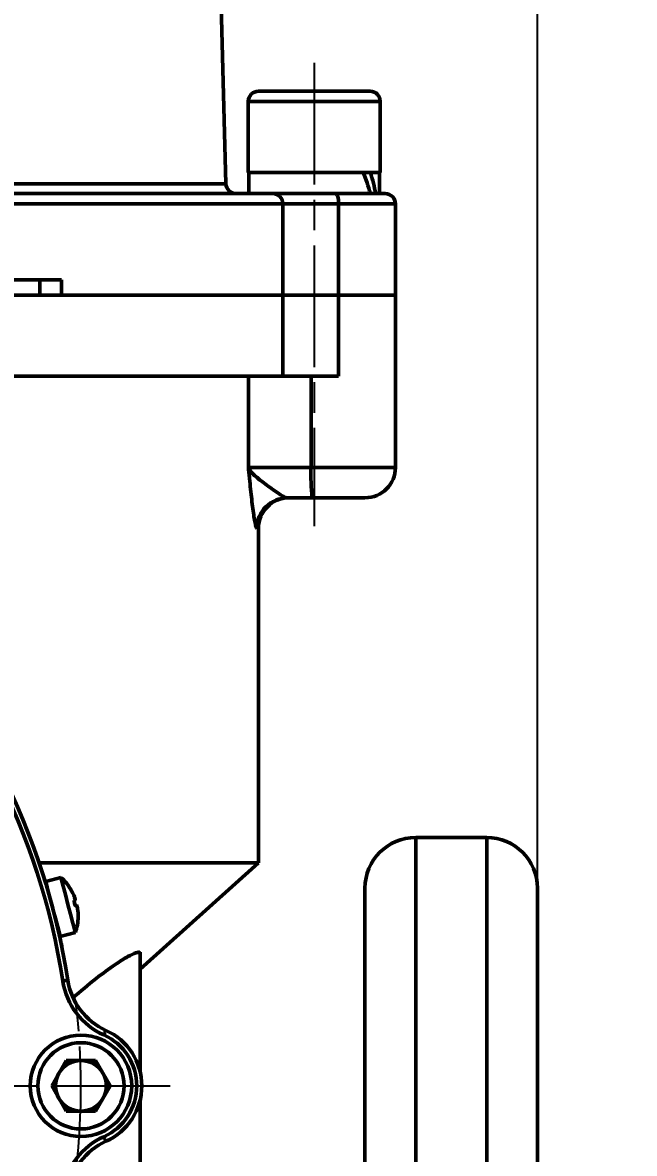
# Model space of a CAD drawing. Header units: millimetres. Extents: x 5395 to 6471, y 1829 to 2617.
# Drawn here: x 6160.9 to 6221.2, y 2365.6 to 2477.2 of the extents above; entities that cross this region are included whole.
import ezdxf

# ---------------------------------------------------------------- set-up
doc = ezdxf.new("R2010")
doc.units = ezdxf.units.MM
doc.linetypes.add('AM_ISO08W050', pattern=[18, 12, -1.5, 3, -1.5])
for name, color, linetype, lineweight in [('AM_5', 3, 'Continuous', 25), ('AM_7', 4, 'AM_ISO08W050', 25), ('AM_BOR', 7, 'Continuous', 50)]:
    doc.layers.add(name, color=color, linetype=linetype, lineweight=lineweight)
doc.styles.add('工程字', font='gbenor.shx', dxfattribs={"width": 0.707, "bigfont": 'hztxt.shx'})
doc.dimstyles.new('AM_GB$0', dxfattribs={"dimtxt": 3.5, "dimasz": 2.5, "dimexe": 1, "dimexo": 1, "dimgap": 0.5, "dimtad": 1, "dimdsep": 46, "dimtxsty": '工程字', "dimcen": 0, "dimclrd": 256, "dimclre": 256, "dimclrt": 2, "dimadec": 0, "dimazin": 2, "dimtp": 0.1, "dimtm": 0.1, "dimtfac": 0.71, "dimtmove": 0, "dimatfit": 3, "dimfxl": 0, "dimlwd": -1, "dimlwe": -1, "dimarcsym": 0})

# ---------------------------------------------------------------- blocks, each defined once
blk = doc.blocks.new('*D5')
at = {"layer": 'AM_5', "transparency": 16777216}
for p, q in [((6102.91, 2553.3), (6245.88, 2553.3)), ((6244.88, 2256.8), (6244.88, 2550.8)), ((6170.12, 2254.3), (6245.88, 2254.3))]:
    blk.add_line(p, q, dxfattribs=at)
for points in [[(6244.46, 2550.8), (6245.3, 2550.8), (6244.88, 2553.3)], [(6244.46, 2256.8), (6245.3, 2256.8), (6244.88, 2254.3)]]:
    blk.add_solid(points, dxfattribs=at)
at = {"layer": 'Defpoints', "color": 0}
for p in [(6101.91, 2553.3), (6244.88, 2553.3), (6169.12, 2254.3)]:
    blk.add_point(p, dxfattribs=at)
at = {"layer": 'AM_5', "color": 2, "transparency": 16777216, "insert": (6241.88, 2403.8), "char_height": 5, "attachment_point": 5, "rotation": 90, "style": '工程字'}
blk.add_mtext('299', dxfattribs=at)
blk = doc.blocks.new('*D6')
at = {"layer": 'AM_5', "transparency": 16777216}
for p, q in [((5997.62, 2460.3), (5997.62, 2590.01)), ((6211.62, 2392.8), (6211.62, 2590.01)), ((6209.12, 2589.01), (6000.12, 2589.01))]:
    blk.add_line(p, q, dxfattribs=at)
for points in [[(6000.12, 2589.43), (6000.12, 2588.59), (5997.62, 2589.01)], [(6209.12, 2589.43), (6209.12, 2588.59), (6211.62, 2589.01)]]:
    blk.add_solid(points, dxfattribs=at)
at = {"layer": 'Defpoints', "color": 0}
for p in [(5997.62, 2589.01), (5997.62, 2459.3), (6211.62, 2391.8)]:
    blk.add_point(p, dxfattribs=at)
at = {"layer": 'AM_5', "color": 2, "transparency": 16777216, "insert": (6104.62, 2592.01), "char_height": 5, "attachment_point": 5, "style": '工程字'}
blk.add_mtext('214', dxfattribs=at)

msp = doc.modelspace()

# ---------------------------------------------------------------- linework, layer by layer
at = {"layer": 'AM_7'}
for p, q in [((6189.61624, 2473.19182), (6189.61624, 2427.50382)), ((6019.82812, 2372.29783), (6175.41532, 2372.29783))]:
    msp.add_line(p, q, dxfattribs=at)
msp.add_arc((6097.61625, 2372.19983), 69.00007, 353.351305, 6.8540204, dxfattribs=at)
at = {"layer": 'AM_BOR'}
for p, q in [((6180.91129, 2461.27165), (6178.70159, 2545.65637)), ((6184.11624, 2470.39782), (6195.11624, 2470.39782)), ((6183.11625, 2469.39783), (6183.11625, 2462.39782)), ((6196.11625, 2469.39783), (6183.11625, 2469.39783)), ((6196.11625, 2462.39782), (6196.11625, 2469.39783)), ((6196.11625, 2462.39782), (6183.11625, 2462.39782)), ((6183.17625, 2462.39782), (6183.17625, 2460.29782)), ((6196.05625, 2460.29782), (6196.05625, 2462.39782)), ((6104.05625, 2461.27165), (6180.91129, 2461.27165)), ((6111.47633, 2460.29782), (6185.5304, 2460.29782)), ((6186.5182, 2459.29782), (6111.63206, 2459.29782)), ((6185.5304, 2460.29782), (6191.71815, 2460.29782)), ((6186.5182, 2459.29782), (6186.5182, 2450.29782)), ((6192.01842, 2459.29782), (6186.5182, 2459.29782)), ((6191.71815, 2460.29782), (6196.61625, 2460.29782)), ((6192.01842, 2459.29782), (6192.01842, 2450.29782)), ((6197.61625, 2459.29782), (6192.01842, 2459.29782)), ((6197.61625, 2450.29782), (6197.61625, 2459.29782)), ((6164.69311, 2451.79783), (6157.62204, 2451.79783)), ((6162.56839, 2451.79783), (6162.56839, 2450.29782)), ((6164.69311, 2451.79783), (6164.69311, 2450.29782)), ((6111.63206, 2450.29782), (6186.5182, 2450.29782)), ((6164.69311, 2450.29782), (6186.5182, 2450.29782)), ((6192.01842, 2450.29782), (6186.5182, 2450.29782)), ((6186.5182, 2442.29782), (6186.5182, 2450.29782)), ((6197.61625, 2450.29782), (6192.01842, 2450.29782)), ((6192.01842, 2450.29782), (6192.01842, 2442.29782)), ((6197.61625, 2433.29783), (6197.61625, 2450.29782)), ((6148.61625, 2442.29782), (6186.5182, 2442.29782)), ((6183.1214, 2433.29783), (6183.1214, 2442.29782)), ((6192.01842, 2442.29782), (6186.5182, 2442.29782)), ((6189.29404, 2442.29782), (6189.29404, 2433.29783)), ((6183.1214, 2433.29783), (6189.29404, 2433.29783)), ((6189.29404, 2433.29783), (6197.61625, 2433.29783)), ((6189.41487, 2430.29782), (6186.96304, 2430.29782)), ((6194.61625, 2430.29782), (6189.41487, 2430.29782)), ((6184.11624, 2427.29782), (6183.96818, 2427.29782)), ((6184.11624, 2394.29782), (6184.11624, 2427.29782)), ((6206.61624, 2396.79782), (6199.61625, 2396.79782)), ((6199.61625, 2256.79782), (6199.61625, 2396.79782)), ((6206.61624, 2256.79782), (6206.61624, 2396.79782)), ((6184.11624, 2394.29782), (6162.48728, 2394.29782)), ((6172.44527, 2383.81776), (6184.11624, 2394.29782)), ((6164.63764, 2392.8385), (6163.14601, 2392.44578)), ((6194.61625, 2261.79782), (6194.61625, 2391.79782)), ((6211.61625, 2261.79782), (6211.61625, 2391.79782)), ((6163.47699, 2391.18862), (6163.4611, 2391.18444)), ((6165.90315, 2390.60188), (6166.05592, 2390.6421)), ((6165.90318, 2390.60179), (6166.05665, 2390.6422)), ((6166.06355, 2390.61313), (6165.91216, 2390.57327)), ((6166.29071, 2389.7503), (6166.28893, 2389.74983)), ((6164.22491, 2388.28331), (6164.2408, 2388.28749)), ((6164.57178, 2387.03033), (6166.06341, 2387.42304)), ((6172.44527, 2373.71995), (6172.44527, 2385.46772)), ((6163.7295, 2372.29783), (6165.17287, 2374.79782)), ((6165.17287, 2374.79782), (6168.05962, 2374.79782)), ((6168.05962, 2374.79782), (6169.503, 2372.29783)), ((6165.17287, 2369.79782), (6163.7295, 2372.29783)), ((6169.503, 2372.29783), (6168.05962, 2369.79782)), ((6172.44527, 2290.29782), (6172.44527, 2370.87569)), ((6168.05962, 2369.79782), (6165.17287, 2369.79782))]:
    msp.add_line(p, q, dxfattribs=at)
at = {"layer": 'AM_BOR', "flags": 128}
for points in [[(6192.01842, 2459.29782), (6192.01265, 2459.49291), (6191.99557, 2459.6805), (6191.96781, 2459.8534), (6191.93047, 2460.00493), (6191.88497, 2460.12929), (6191.83306, 2460.22171), (6191.77673, 2460.2786), (6191.71815, 2460.29782)], [(6163.8411, 2389.80566), (6163.58485, 2390.77894), (6163.36562, 2391.61164), (6163.21301, 2392.19129), (6163.14763, 2392.43964), (6163.14601, 2392.44578)], [(6165.33273, 2390.19838), (6165.07649, 2391.17165), (6164.85725, 2392.00435), (6164.70464, 2392.58401), (6164.63926, 2392.83235), (6164.63764, 2392.8385)], [(6165.62866, 2391.6405), (6165.63202, 2391.64155), (6165.63455, 2391.64178), (6165.63626, 2391.64119), (6165.63716, 2391.63979), (6165.63722, 2391.63757), (6165.63646, 2391.63453), (6165.63488, 2391.63068), (6165.63247, 2391.62602)], [(6166.06341, 2387.42304), (6166.05851, 2387.44167), (6165.98054, 2387.7378), (6165.81749, 2388.35712), (6165.59137, 2389.21597), (6165.33273, 2390.19838)], [(6164.57178, 2387.03033), (6164.56687, 2387.04895), (6164.48891, 2387.34508), (6164.32586, 2387.96441), (6164.09974, 2388.82326), (6163.8589, 2389.73805)], [(6165.32039, 2382.70931), (6165.3109, 2382.70785), (6165.28277, 2382.70353), (6165.23711, 2382.6965), (6165.17565, 2382.68705), (6165.10076, 2382.67554), (6165.01532, 2382.66239), (6164.92261, 2382.64814), (6164.8262, 2382.63332)], [(6168.87284, 2377.31358), (6168.91286, 2377.40253), (6168.95135, 2377.48807), (6168.98681, 2377.56691), (6169.0179, 2377.636), (6169.04341, 2377.69271), (6169.06237, 2377.73484), (6169.07404, 2377.76079), (6169.07798, 2377.76955)], [(6168.87284, 2367.28207), (6168.91286, 2367.19311), (6168.95135, 2367.10757), (6168.98681, 2367.02874), (6169.0179, 2366.95965), (6169.04341, 2366.90293), (6169.06237, 2366.8608), (6169.07404, 2366.83485), (6169.07798, 2366.82609)]]:
    msp.add_lwpolyline(points, dxfattribs=at)
at = {"layer": 'AM_BOR'}
for radius in [5, 4.25]:
    msp.add_circle((6166.61625, 2372.29782), radius, dxfattribs=at)
for centre, radius, start, end in [((6184.11625, 2469.39782), 1, 90, 180), ((6195.11625, 2469.39782), 1, 0, 90), ((6181.91094, 2461.29782), 1, 181.5, 270), ((6185.52426, 2459.30389), 0.99396, 359.6504335, 89.6460431), ((6196.61625, 2459.29782), 1, 0, 90), ((6097.61625, 2372.29782), 68, 8.7424142, 81.2575858), ((6097.61625, 2372.29782), 68.5, 8.7424142, 81.2575858), ((6208.00762, 2432.54909), 18.72855, 177.7087838, 186.9039295), ((6194.61625, 2433.29782), 3, 270, 0), ((6186.96561, 2427.30039), 2.99743, 90.0490365, 180.0492315), ((6187.11625, 2427.29782), 3, 90, 180), ((6199.61625, 2391.79782), 5, 90, 180), ((6206.61625, 2391.79782), 5, 0, 90), ((6161.34457, 2389.07609), 5, 30.856526, 48.8057977), ((6161.34436, 2389.08348), 4.98934, 21.6580808, 30.8302826), ((6166.1869, 2389.08508), 1.56252, 94.8086707, 100.6849333), ((6160.56721, 2388.90711), 5.59862, 11.6793048, 17.8207168), ((6165.40966, 2392.03587), 1.56581, 288.8195581, 294.6832924), ((6160.59536, 2388.84292), 5.58774, 11.6756214, 15.1061818), ((6166.33993, 2388.50327), 1.56431, 94.8146679, 100.6842174), ((6161.34554, 2389.08407), 4.98802, 358.6690533, 7.8436882), ((6161.34931, 2389.06958), 4.98807, 358.6690938, 7.8436477), ((6166.32511, 2388.94981), 0.01972, 23.664528, 68.8833008), ((6161.34457, 2389.07609), 5, 340.6942023, 358.643474), ((6171.74487, 2383.69726), 7, 188.7424142, 245.7769557), ((6171.74487, 2383.69726), 6.5, 188.7424142, 245.7769557), ((6166.61625, 2372.29782), 5.5, 294.2230443, 65.7769557), ((6166.61625, 2372.29782), 6, 294.2230443, 65.7769557), ((6166.61625, 2372.29782), 2.5, 90, 150), ((6166.61625, 2372.29782), 2.5, 30, 90), ((6166.61625, 2372.29782), 2.5, 150, 210), ((6166.61625, 2372.29782), 2.5, 330, 30), ((6166.61625, 2372.29782), 2.5, 210, 270), ((6166.61625, 2372.29782), 2.5, 270, 330), ((6171.74487, 2360.89838), 7, 114.2230443, 171.2575858), ((6171.74487, 2360.89838), 6.5, 114.2230443, 171.2575858)]:
    msp.add_arc(centre, radius, start, end, dxfattribs=at)
for centre, start_param, end_param in [((6189.61625, 2460.29782), 4.544878368, 4.734275042), ((6189.61625, 2462.39782), 4.355481694, 4.544878368)]:
    msp.add_ellipse(centre, major_axis=(-4.16226, 10.99828), ratio=0.44681371, start_param=start_param, end_param=end_param, dxfattribs=at)
for points, knots in [([(6183.96818, 2427.29782), (6183.94227, 2427.29782), (6183.91346, 2427.3455), (6183.86636, 2427.48086), (6183.85001, 2427.53671), (6183.81608, 2427.66937), (6183.79849, 2427.7464), (6183.74508, 2428.00296), (6183.70831, 2428.20904), (6183.63339, 2428.68182), (6183.59515, 2428.94963), (6183.48265, 2429.8067), (6183.40964, 2430.45655), (6183.3018, 2431.49389), (6183.26609, 2431.84989), (6183.21234, 2432.38967), (6183.19437, 2432.57069), (6183.15815, 2432.93376), (6183.1398, 2433.11681), (6183.1214, 2433.29782)], [0, 0, 0, 0, 0.125, 0.125, 0.1875, 0.1875, 0.25, 0.25, 0.375, 0.375, 0.5, 0.5, 0.75, 0.75, 0.875, 0.875, 0.9375, 0.9375, 1, 1, 1, 1]), ([(6186.96304, 2430.29782), (6186.84432, 2430.29782), (6186.7045, 2430.35314), (6186.38213, 2430.52979), (6186.20115, 2430.65037), (6185.81832, 2430.9152), (6185.61563, 2431.06011), (6185.20654, 2431.35327), (6185.00024, 2431.50173), (6184.60131, 2431.79397), (6184.4087, 2431.93791), (6184.05052, 2432.22043), (6183.88448, 2432.35952), (6183.59167, 2432.63291), (6183.46471, 2432.76739), (6183.30913, 2432.96731), (6183.26313, 2433.03355), (6183.18316, 2433.16577), (6183.14888, 2433.23251), (6183.1214, 2433.29782)], [0, 0, 0, 0, 0.125, 0.125, 0.25, 0.25, 0.375, 0.375, 0.5, 0.5, 0.625, 0.625, 0.75, 0.75, 0.875, 0.875, 0.9375, 0.9375, 1, 1, 1, 1]), ([(6166.05592, 2390.6421), (6166.05884, 2390.64537), (6166.06468, 2390.6519), (6166.05674, 2390.70025), (6166.0372, 2390.77098), (6166.01042, 2390.85021), (6165.98996, 2390.90297), (6165.98147, 2390.92488)], [0, 0, 0, 0, 0.2134919124, 0.427072815, 0.6389665129, 0.8501145404, 1, 1, 1, 1]), ([(6166.28689, 2389.76479), (6166.2819, 2389.79812), (6166.2719, 2389.86479), (6166.25327, 2389.9538), (6166.23471, 2390.02079), (6166.21923, 2390.05709), (6166.21174, 2390.0606), (6166.20863, 2390.06206)], [0, 0, 0, 0, 0.213500812, 0.427074645, 0.638956325, 0.850114316, 1, 1, 1, 1]), ([(6164.74109, 2385.95452), (6164.72824, 2386.01801), (6164.7046, 2386.1348), (6164.57709, 2386.74281), (6164.37644, 2387.65465), (6164.19826, 2388.39021), (6164.10793, 2388.76311)], [0, 0, 0, 0, 0.270651946, 0.497953298, 0.745477426, 1, 1, 1, 1]), ([(6165.79091, 2380.94385), (6166.56615, 2381.60716), (6167.9728, 2382.81072), (6169.88308, 2384.20929), (6171.24552, 2385.07335), (6172.08488, 2385.46562), (6172.4579, 2385.52168), (6172.41172, 2385.34701), (6172.39977, 2385.30181)], [0, 0, 0, 0, 0.266877307, 0.48424168, 0.656392013, 0.802415238, 0.948861654, 1, 1, 1, 1])]:
    msp.add_open_spline(points, degree=3, knots=knots, dxfattribs=at)

# ---------------------------------------------------------------- dimensions: what is measured, and where the dimension line sits
at = {"layer": 'AM_5'}
dim = msp.add_linear_dim(base=(5997.61625, 2589.00865), p1=(6211.61625, 2391.79782), p2=(5997.61625, 2459.29782), dimstyle='AM_GB$0', override={"dimtxt": 5}, dxfattribs=at)
dim.commit()
dim.dimension.update_dxf_attribs({"geometry": '*D6', "text_midpoint": (6104.61625, 2589.00865), "dimtype": 160})
dim = msp.add_linear_dim(base=(6244.87935, 2553.29782), p1=(6169.11625, 2254.29782), p2=(6101.90914, 2553.29782), angle=90, dimstyle='AM_GB$0', override={"dimtxt": 5}, dxfattribs=at)
dim.commit()
dim.dimension.update_dxf_attribs({"geometry": '*D5', "text_midpoint": (6241.87935, 2403.79782)})

doc.saveas('drawing.dxf')
